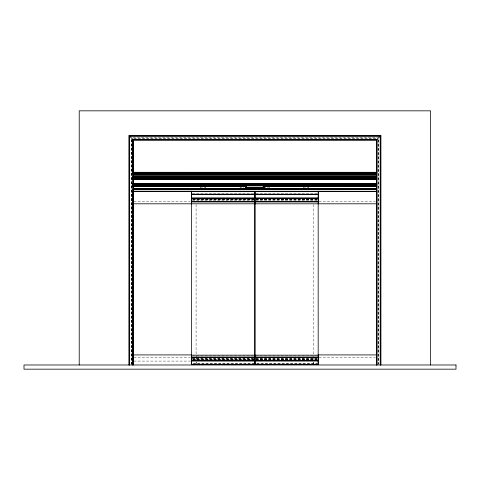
<?xml version="1.0" encoding="UTF-8"?>
<svg xmlns="http://www.w3.org/2000/svg" width="480" height="480" viewBox="0 0 480 480"><rect width="100%" height="100%" fill="white"/><g stroke="black" fill="none" stroke-linecap="round" stroke-linejoin="round"><path stroke-width="0.36" stroke-dasharray="2.4 1.8" d="M205.272 187.644L205.512 187.062M205.608 187.836L205.89 187.164M268.8 187.644L269.04 187.062M269.142 187.836L269.418 187.164M308.28 187.644L308.52 187.062M308.616 187.836L308.898 187.164M132.84 137.862L378.474 137.862M133.752 138.024L376.068 138.024M134.016 138.288L376.548 138.288M192.378 193.182L254.646 193.182M255.912 193.182L318.18 193.182M192.378 199.626L254.646 199.626M255.912 199.626L318.18 199.626M254.646 199.686L192.378 199.686L254.646 199.812M255.912 199.704L318.18 199.686L255.912 199.812M192.378 199.926L253.908 199.926M255.912 199.89L317.436 199.926M192.378 200.382L253.908 200.382M255.912 200.382L317.436 200.382M133.818 201.54L190.152 201.54M318.924 201.54L375.258 201.54M192.378 355.89L254.646 355.89M255.912 355.89L318.18 355.89M133.818 357.18L190.152 357.18M318.924 357.18L375.258 357.18M192.378 358.434L254.646 358.434M255.912 358.434L318.18 358.434M192.378 358.584L253.908 358.584M255.912 358.584L317.436 358.584M192.378 359.04L253.908 359.04M255.912 359.07L317.436 359.04M255.912 359.154L318.18 359.214L255.912 359.262M192.378 359.34L254.646 359.34M255.912 359.34L318.18 359.34M133.818 361.08L190.392 361.08M254.646 363.432L192.378 363.432L253.908 363.462M318.18 363.432L255.912 363.432L317.436 363.462M303.846 187.062L304.092 187.644M303.468 187.164L303.75 187.836M240.318 187.062L240.558 187.644M239.94 187.164L240.222 187.836M200.838 187.062L201.084 187.644M200.46 187.164L200.742 187.836M378.474 140.112L378.474 364.23M378.306 139.524L378.306 364.23M378.048 139.782L378.048 364.236M313.734 204.552L313.734 354.168M313.734 357.072L313.734 359.31M313.734 362.106L313.734 363.564M313.47 355.638L313.47 359.31M313.47 362.106L313.47 363.564M196.344 355.638L196.344 359.31M196.344 362.106L196.344 363.564M196.086 204.552L196.086 354.168M196.086 357.072L196.086 359.31M196.086 362.106L196.086 363.564M131.772 139.782L131.772 364.236M131.508 139.524L131.508 364.98M131.346 139.362L131.346 364.98M268.122 187.248A1.632 1.632 0 0 1 267.522 187.848M265.89 187.848A1.632 1.632 0 0 1 265.29 187.248M307.596 187.248A1.632 1.632 0 0 1 307.002 187.848M305.364 187.848A1.632 1.632 0 0 1 304.77 187.248M204.588 187.248A1.632 1.632 0 0 1 203.994 187.848M202.356 187.848A1.632 1.632 0 0 1 201.762 187.248M244.068 187.248A1.632 1.632 0 0 1 243.468 187.848M241.836 187.848A1.632 1.632 0 0 1 241.236 187.248M254.646 359.214L192.378 359.214L254.646 359.28"/><path stroke-width="0.72" d="M263.328 187.026L263.274 185.376L263.484 188.544L246.54 188.676L246.54 185.484L246.198 185.718M263.31 185.682L263.622 185.718M380.4 364.98L380.4 135.936L376.74 139.596L376.74 364.98M263.628 189.03L263.976 188.688L263.514 189.078M246.186 185.022L245.844 185.364L246.54 184.932A0.786 0.786 0 0 0 245.76 185.718L245.76 187.2L264.06 187.2M263.736 188.97L263.394 189.108A0.786 0.786 0 0 0 264.06 188.334C264.786 187.962 263.526 184.32 263.976 185.364M129.414 364.98L129.414 135.936L380.4 135.936M132.948 139.464L376.872 139.464M132.948 139.596L376.872 139.596M133.074 140.334L376.74 140.334M133.074 172.302L376.74 172.302M133.074 172.392L376.74 172.392M133.074 172.518L376.74 172.518M133.074 173.382L376.74 173.382M133.074 173.442L376.74 173.442M133.074 173.574L376.74 173.634M133.338 173.868L376.476 173.868M133.074 173.952L376.74 173.952M133.338 174.042L376.476 174.042M133.338 174.234L376.476 174.234M133.338 174.294L376.476 174.294M133.074 174.342L376.74 174.342M133.338 174.708L376.476 174.708M133.338 174.882L376.476 174.876M133.338 175.098L376.476 175.098M133.074 176.352L376.74 176.388M133.074 177.108L376.74 177.078M133.074 177.276L376.74 177.24M133.074 177.804L376.74 177.834M133.074 177.966L376.74 177.996M133.074 178.53L376.74 178.53M133.074 178.56L376.74 178.56M133.074 178.722L376.74 178.692M133.074 179.286L376.74 179.256M133.074 179.418L376.74 179.418M133.074 179.448L376.74 179.448M133.074 183.378L376.74 183.378M133.074 183.57L376.74 183.54M133.074 184.134L376.74 184.098M133.074 184.296L376.74 184.296M133.074 184.824L376.74 184.824M133.074 184.854L376.74 184.854M133.074 184.986L376.74 184.986M133.074 185.58L246.288 185.574M262.764 185.55L376.74 185.55M133.074 185.712L376.74 185.712M133.074 185.742L246.306 185.742M262.764 185.742L376.74 185.742M133.074 186.276L246.306 186.306M263.514 186.306L376.74 186.276M133.074 186.468L246.306 186.438M263.514 186.468L376.74 186.468M264.06 187.818L245.76 187.818L246.186 189.03L245.844 188.688M133.338 188.934L376.476 188.934M133.338 189L376.476 189M133.338 189.06L376.476 189.06M191.376 194.214L318.438 194.214M191.64 194.412L254.646 194.412M255.168 194.412L318.18 194.412M191.64 194.532L254.646 194.532M255.168 194.532L318.18 194.532M191.64 197.88L254.646 197.91M255.168 197.91L318.18 197.88M191.64 198.336L254.646 198.336M255.168 198.336L318.18 198.336M191.64 198.366L254.646 198.366M255.168 198.366L318.18 198.366M191.376 201.534L318.438 201.534M191.64 201.942L254.646 201.942M255.168 201.942L318.18 201.942M133.074 203.802L376.74 203.802M133.074 354.918L191.634 354.918M318.18 354.918L376.74 354.918M191.64 357.024L254.646 357.024M255.168 357.024L318.18 357.024M191.376 357.432L318.438 357.432M191.64 357.474L254.646 357.492M255.168 357.492L318.18 357.474M191.64 360.63L254.646 360.6M255.168 360.63L318.18 360.6M191.64 361.056L254.646 361.086M255.168 361.086L318.18 361.056M191.64 363.462L191.376 355.17L318.438 355.17L318.18 363.462M254.646 363.462L255.168 363.462M191.64 191.088L191.64 364.32L254.646 364.32L254.646 204.018M255.168 204.018L255.168 364.32L318.18 364.32L318.18 191.088M191.64 364.356L254.646 364.356M255.168 364.356L318.18 364.356M129.414 135.936L133.074 139.596L133.074 364.98L133.044 191.262M264.018 185.478L264.06 185.718A0.786 0.786 0 0 0 263.274 184.932M245.796 188.574L245.76 188.334A0.786 0.786 0 0 0 246.54 189.12M430.596 364.98L430.596 110.832L79.218 110.832L79.218 364.98M380.922 364.98L380.922 135.408L128.892 135.408L128.892 364.98M380.214 364.98L380.214 136.122L129.606 136.122L129.606 364.98M376.872 364.98L376.926 139.404L132.888 139.404L132.948 364.98M376.77 139.596L376.77 172.542M376.77 191.262L376.77 364.98M376.476 173.634L376.476 191.298M318.438 191.244L318.438 203.796M255.168 191.43L255.168 203.796M254.91 191.43L254.91 203.796M254.91 355.17L254.91 363.462M254.646 191.43L254.646 203.796M245.826 187.2L245.826 187.818M191.376 191.244L191.376 203.796M133.338 173.634L133.338 191.298M133.044 139.596L133.044 172.542M132.75 139.266L132.75 172.26M132.75 191.01L132.75 364.98M376.74 172.62L133.074 172.62L376.74 172.686M376.74 176.52L133.074 176.52L376.74 176.55M376.74 189.216L133.074 189.198L376.74 189.258M376.74 191.286L133.074 191.286L376.74 191.352M318.438 194.592L191.376 194.592L318.438 194.646M456 364.98L24 364.98L24 369.168L456 369.168L456 364.98"/></g></svg>
